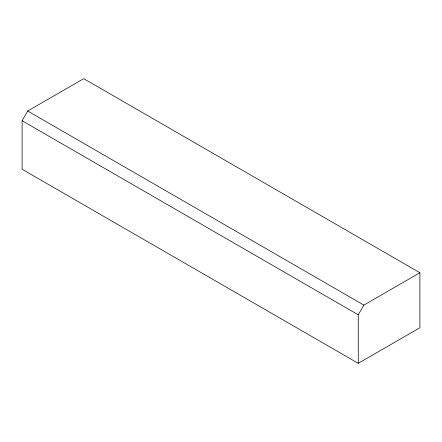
<?xml version="1.0" encoding="UTF-8"?>
<svg xmlns="http://www.w3.org/2000/svg" width="442" height="442" viewBox="0 0 442 442"><rect width="100%" height="100%" fill="white"/><g stroke="black" fill="none" stroke-linecap="round" stroke-linejoin="round"><path stroke-width="0.66" d="M22.1 120.721L27.702 111.019L83.731 78.67L419.9 272.758L419.9 327.749L358.269 363.33L22.1 169.242L22.1 120.721L358.269 314.809L358.269 363.33M358.269 314.809L363.871 305.102L419.9 272.758M27.702 111.019L363.871 305.102"/></g></svg>
